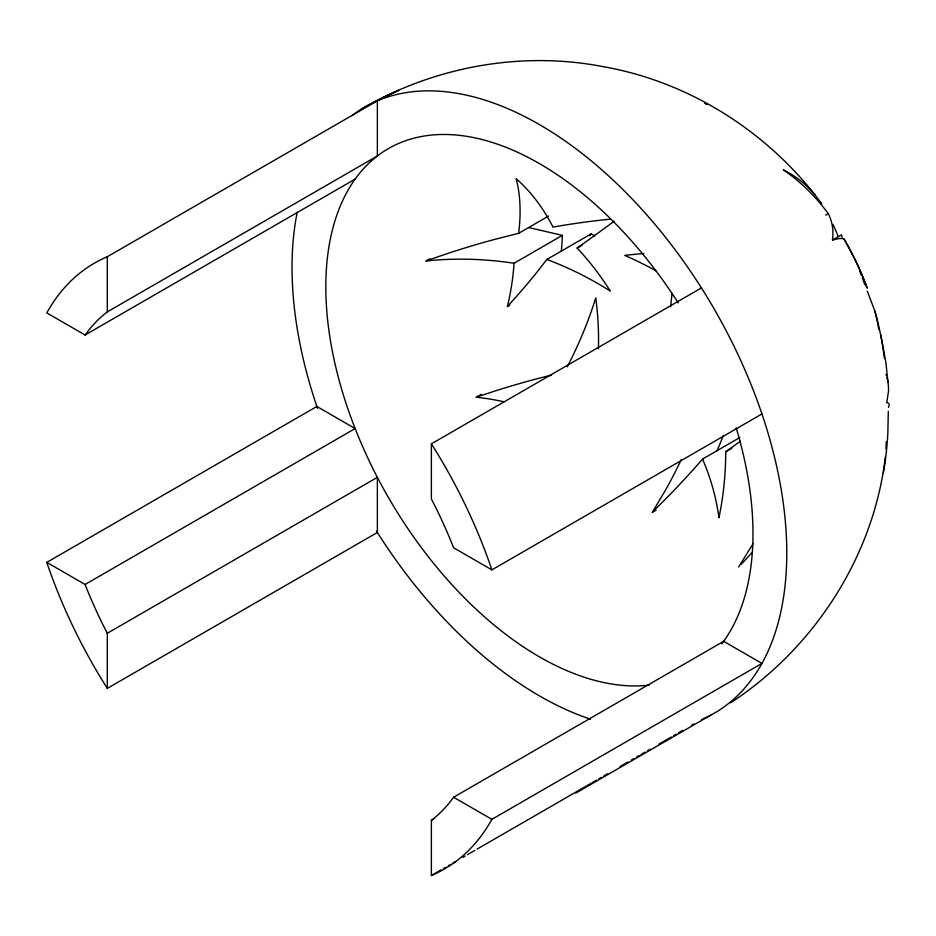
<?xml version="1.0" encoding="UTF-8"?>
<svg xmlns="http://www.w3.org/2000/svg" width="936" height="936" viewBox="0 0 936 936"><rect width="100%" height="100%" fill="white"/><g stroke="black" fill="none" stroke-linecap="round" stroke-linejoin="round"><path stroke-width="1.4" d="M885.374 456.85C873.721 556.288 814.109 648.285 730.618 702.796M888.51 407.406L889.2 404.89A296.139 22.92 -33.1 0 0 886.79 402.691L888.498 391.166A344.869 123.318 -14.3 0 0 886.883 377.278M753.223 543.465L738.598 567.064M656.077 510.132L652.298 512.32L665.051 490.932A299.602 179.759 -62 0 0 681.326 459.494M594.875 235.802A326.886 256.417 33.4 0 0 591.084 233.93L546.881 259.447L536.258 273.043A241.5 76.518 -43.7 0 1 507.37 306.517A195.016 117 -62 0 0 514.039 263.262L562.36 235.357A263.016 157.798 -62 0 1 561.366 250.848M652.298 512.32L669.334 495.214A295.776 93.717 -43.7 0 0 702.585 459.038L739.873 437.51M546.881 259.447A275.149 215.83 33.4 0 1 610.26 291.061A257.084 206.914 76.5 0 0 577.126 248.052L586.837 241.125A270.562 20.943 -33.1 0 0 614.156 221.224M107.301 256.733L377.36 100.819L377.36 155.973L107.301 311.887A302.059 174.4 60 0 0 85.082 335.006L46.8 312.905A349.842 201.977 60 0 1 107.301 256.733L107.301 311.887M85.082 335.006L355.142 179.092M514.039 263.262A283.21 208.003 19.9 0 0 426.044 261.015L429.823 258.827M426.044 261.015A290.593 99.052 -15.1 0 1 492.921 239.862L518.661 233.31L548.648 215.994M577.126 248.052L582.11 245.173M46.8 562.372L316.859 406.458L355.142 428.559L85.082 584.473L46.8 562.372A349.842 201.977 60 0 0 107.301 688.405L377.36 532.49L377.36 477.348L107.301 633.262L107.301 688.405M507.37 306.517L509.898 305.054M504.048 401.778A203.709 149.608 19.9 0 0 486.732 398.56L476.307 397.192L481.326 394.29M825.763 215.14L828.29 213.677A302.925 215.315 -75.6 0 0 783.385 169.884A335.954 178.916 -56.4 0 1 814.858 194.7L821.726 203.826A330.455 112.648 -15.1 0 0 818.953 200.76M761.939 413.958L491.88 569.872L453.597 547.771A302.059 174.4 60 0 0 431.379 498.982L431.379 443.839L701.438 287.925M832.736 239.909L841.476 234.866L842.283 237.182M702.585 459.038L706.189 467.977A252.872 198.362 33.4 0 1 718.942 517.795A289.376 232.9 76.5 0 0 725.751 451.725L731.94 448.145M453.597 797.238L723.657 641.324L761.939 663.425L491.88 819.339A349.842 201.977 60 0 1 431.379 875.511L431.379 820.357A302.059 174.4 60 0 0 453.597 797.238L491.88 819.339M431.379 820.357L433.906 818.906M431.379 875.511L441.02 869.942M443.43 868.549L445.84 867.157M448.25 865.765L450.672 864.373M453.082 862.98L455.493 861.588M462.723 857.411L465.133 856.019M467.544 854.626L474.774 850.45M477.196 849.057L591.727 782.929M592.663 782.391L596.407 780.226M598.911 778.787L601.415 777.336M603.919 775.897L607.663 773.733M620.17 766.514L627.892 762.056M631.426 760.02L633.918 758.569M636.422 757.13L638.925 755.68M641.16 754.393L645.173 752.076M647.677 750.637L650.169 749.186M658.932 744.132L662.852 741.862M663.928 741.253L667.684 739.077M668.889 738.387L671.299 736.995M673.709 735.602L676.12 734.21M678.53 732.818L682.683 730.419M691.435 725.365L693.939 723.926M575.71 793.12L710.74 715.162M361.319 109.138C433.684 66.76 521.364 50.544 603.825 66.784C686.813 81.444 762.793 128.758 814.858 194.7M374.318 102.164L398.607 90.347L382.473 97.824M476.307 397.192L495.6 390.803A293.038 99.895 -15.1 0 1 551.526 375.09M562.36 235.357L531.18 228.127A333.696 245.08 19.9 0 0 528.781 227.67M832.993 224.441L832.993 224.441A330.993 198.584 -62 0 1 838.059 236.235M844.05 239.195L844.412 239.815M859.763 271.183L861.272 275.172M862.278 277.828L864.794 284.474M867.309 291.131L874.856 311.068A295.495 157.365 -56.4 0 1 878.752 329.519M880.87 335.065L885.877 362.513L887.96 382.216M888.311 411.313L887.831 433.356A299.543 241.09 76.5 0 1 883.397 472.855M351.819 115.69A349.842 201.977 60 0 1 713.957 308.587A349.842 201.977 60 0 1 701.438 719.597M590.476 719.187A349.842 201.977 60 0 1 376.576 531.25M317.491 408.307A349.842 201.977 60 0 1 297.215 212.203M431.379 443.839A349.842 201.977 60 0 1 491.88 569.872M107.301 633.262A302.059 174.4 60 0 1 85.082 584.473M649.338 685.129A302.059 174.4 60 0 1 369.123 460.781A302.059 174.4 60 0 1 392.945 146.133A302.059 174.4 60 0 1 678.261 302.983M736.176 427.916A302.059 174.4 60 0 1 721.714 643.945M591.084 233.93A299.111 94.77 -43.7 0 1 589.832 235.708M518.661 233.31A198.865 105.908 -56.4 0 0 516.145 178.682A232.175 165.029 -75.6 0 1 553.012 227.109A292.137 104.469 -14.3 0 1 609.909 219.223M567.286 366.818A256.733 136.726 -56.4 0 0 595.705 297.952A245.103 174.225 -75.6 0 1 598.408 348.835M723.399 435.334A347.724 208.623 -62 0 1 716.964 450.941M740.329 441.219A278.004 21.528 -33.1 0 1 725.751 451.725M752.556 551.983A237.966 75.395 -43.7 0 1 741.3 564.221M874.856 311.068A281.736 200.257 -75.6 0 1 884.344 357.973M885.959 374.377A344.869 123.318 -14.3 0 1 886.287 375.336M886.24 441.792A341.429 267.825 33.4 0 1 885.959 448.742M671.978 293.635A286.018 171.604 -62 0 1 670.574 306.774M656.452 271.077A295.776 217.222 19.9 0 0 624.815 255.376A299.906 102.235 -15.1 0 1 643.816 253.504M706.481 104.259A347.42 185.024 -56.4 0 0 704.843 103.077A347.502 247.01 -75.6 0 1 707.019 104.481M828.29 213.677A329.495 117.819 -14.3 0 1 832.408 240.096A348.988 27.015 -33.1 0 1 844.389 239.242L854.392 258.219A280.274 225.576 76.5 0 1 867.251 288.183A300.971 236.083 33.4 0 0 844.986 240.798"/></g></svg>
